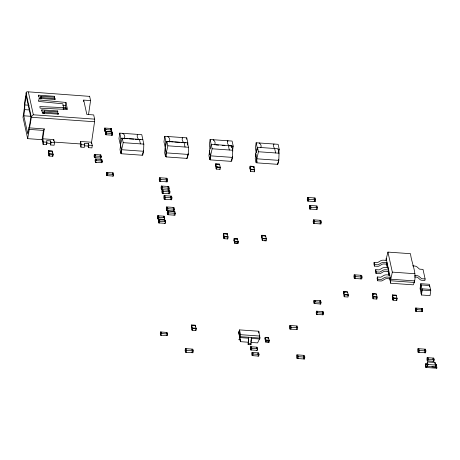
<?xml version="1.0" encoding="UTF-8"?>
<svg xmlns="http://www.w3.org/2000/svg" width="460" height="460" viewBox="0 0 460 460"><rect width="100%" height="100%" fill="white"/><g stroke="black" fill="none" stroke-linecap="round" stroke-linejoin="round"><path stroke-width="0.69" d="M119.784 133.118L120.899 138.218L120.089 143.773L118.973 138.673L119.784 133.118L141.766 134.671L143.825 144.112L143.589 151.271L142.203 155.221L121.595 153.767L121.607 149.713L120.497 144.612L122.245 138.195L142.847 139.65M166.25 156.923L166.261 152.869L165.146 147.769L166.894 141.352L187.502 142.807L188.473 147.269L188.243 154.428L186.852 158.378L166.25 156.923L165.491 156.555L164.657 152.731L165.284 148.407M210.519 159.896L210.53 155.848L209.421 150.748L211.169 144.325L231.771 145.78L232.748 150.242L232.513 157.4L231.127 161.351L210.519 159.896L210.036 157.665M256.818 162.857L256.829 158.803L255.72 153.703L257.468 147.286L278.07 148.741L279.047 153.203L278.812 160.362L277.426 164.312L256.818 162.857L256.927 161.305M24.696 109.629L24.8 104.949L26.151 95.691L30.814 117.047L29.469 126.304L28.669 127.799L27.767 133.969L23.799 115.799L24.696 109.629L29.676 109.98M389.649 278.398L390.707 283.233L413.27 284.832C418.215 275.017 411.476 263.672 410.515 253.69L387.947 252.091L385.923 260.032M231.662 147.735L231.771 145.78M88.51 114.689L90.568 100.585L89.648 96.376L27.278 91.758L26.41 92.017L24.455 103.356L24.351 108.037L23 117.294L27.663 138.65L42.09 139.667L43.136 144.451L46.569 144.693L46.931 142.226L46.581 140.633L50.703 140.921L51.054 142.514L50.692 144.986L54.125 145.228L54.487 142.761L53.791 139.57L42.797 138.793L43.499 141.985L43.136 144.451M27.663 138.65L31.412 117.053L32.24 115.621L33.344 114.799L94.616 119.134A1.949 0.287 -86 0 1 94.564 121.756L91.39 143.48M38.485 96.422L38.663 95.185L54.464 96.301L54.671 97.261L40.934 96.29L40.572 98.756M41.032 98.796L40.934 96.29M41.688 111.084L41.866 109.848L57.667 110.963L57.874 111.924L44.137 110.952L43.775 113.419M44.235 113.459L44.137 110.952M42.09 139.667L43.441 130.41L44.24 128.921L29.814 127.903M42.441 141.266L44.24 128.921M54.28 97.537L54.464 96.301M54.769 99.768L54.947 98.532L41.21 97.566M48.576 150.656L48.3 152.547L49.059 156.015L52.796 156.279L53.067 154.387L52.313 150.92L48.576 150.656L49.335 154.123L49.059 156.015M48.392 152.979L48.668 151.093L52.405 151.357L52.233 152.542M50.692 144.986L50.347 143.393L50.703 140.921M48.961 155.578L49.237 153.692L52.975 153.956L52.796 156.279M57.483 112.2L57.667 110.963M53.613 140.806L53.791 139.57M57.971 114.431L58.155 113.195L44.413 112.223M63.428 109.48L63.698 107.629L62.865 103.799L38.68 101.465L38.335 99.872L65.953 102.453L67.482 109.463L40.146 108.157L39.796 106.565L63.698 107.629M66.263 109.043L65.498 105.535L65.953 102.453M83.49 101.505L83.697 100.096L90.568 100.585M80.224 143.934L80.58 141.467L91.574 142.243L92.27 145.429L91.908 147.901L88.475 147.654L88.124 146.061L88.487 143.595L84.364 143.301L84.715 144.894L84.352 147.367L80.92 147.125L80.224 143.934L54.136 142.088M80.92 147.125L81.276 144.653L80.58 141.467M88.475 147.654L88.832 145.188L88.487 143.595M94.323 154.445L94.076 156.112L94.409 157.642L101.004 158.108L101.252 156.44L100.912 154.911L94.323 154.445L94.656 155.974L94.409 157.642M95.237 157.699L94.645 157.469L94.835 156.176C96.088 156.676 95.49 153.916 94.501 154.646L94.536 156.958M95.329 159.068L95.088 160.73L95.421 162.265L102.016 162.731L102.258 161.063L101.924 159.534L95.329 159.068L95.663 160.597L95.421 162.265M96.243 162.322L95.657 162.092L95.841 160.793C97.1 161.299 96.496 158.539 95.507 159.263M100.182 158.05L100.826 157.906L101.016 156.613C100.084 156.958 99.481 154.198 100.682 155.083M104.782 128.041L104.541 129.703L104.874 131.232L111.469 131.704L111.711 130.036L111.377 128.507L104.782 128.041L105.116 129.57L104.874 131.232M105.696 131.296L105.11 131.065L105.294 129.766L105.915 129.812L105.581 128.282M105.547 131.543L105.305 133.21L105.639 134.74L112.234 135.205L112.476 133.544L112.142 132.008L105.547 131.543L105.886 133.072L105.639 134.74M101.194 162.673L101.838 162.53L102.028 161.236C101.091 161.581 100.493 158.821 101.695 159.701M106.467 134.797L105.875 134.573L106.064 133.273C107.318 133.774 106.714 131.014 105.731 131.744M110.526 128.633L110.86 130.163L111.481 130.203L111.291 131.502L110.647 131.64M111.216 129.616L111.377 128.507M111.412 135.148L112.056 135.01L112.021 132.693M111.981 133.124L112.142 132.008M106.703 172.425L106.461 174.087L106.795 175.622L113.39 176.088L113.631 174.42L113.298 172.891L106.703 172.425L107.036 173.955L106.795 175.622M107.617 175.68L107.025 175.45L107.215 174.15C108.474 174.656 107.87 171.896 106.881 172.621L106.915 174.938M112.562 176.025L113.212 175.887L113.396 174.587C112.464 174.938 111.86 172.178 113.062 173.058M120.635 145.251L120.002 149.575L120.842 153.398L121.595 153.767M120.842 153.398L121.469 149.074M121.526 153.445L121.71 152.214M164.778 136.298L163.967 141.852L165.083 146.953L165.893 141.398L164.778 136.298L186.76 137.856L187.875 142.957L187.571 145.038M159.505 177.715L159.229 179.601L159.608 181.338L167.083 181.867L167.359 179.975L166.98 178.244L159.505 177.715L159.885 179.446L159.608 181.338M160.408 177.991L160.822 179.515L160.546 181.401M165.491 156.555L166.123 152.237M168.642 188.997L168.895 190.152L169.171 188.261L168.791 186.53L161.316 186.001L161.04 187.887L161.42 189.623L169.59 190.193L169.97 191.929L169.694 193.815L162.219 193.286L161.839 191.555L162.115 189.664L162.495 191.4L162.219 193.286M161.42 189.623L161.696 187.732L161.316 186.001M157.757 215.734L157.515 217.396L157.849 218.925L164.444 219.397L164.686 217.73L164.352 216.2L157.757 215.734L158.09 217.264L157.849 218.925M162.219 186.277L162.627 187.801L162.357 189.687M158.677 218.989L158.085 218.759L158.274 217.459C159.528 217.965 158.924 215.205 157.935 215.93L157.97 218.247M158.631 219.719L158.384 221.381L158.723 222.91L165.312 223.382L165.56 221.714L165.226 220.185L158.631 219.719L158.964 221.248L158.723 222.91M163.018 189.94L163.432 191.463L163.156 193.355M158.619 221.214L158.809 219.914C159.798 219.19 160.402 221.944 159.143 221.444L158.953 222.743L159.545 222.973M166.014 178.388L166.422 179.912L166.146 181.798M164.093 195.609L163.817 197.501L164.197 199.232L171.672 199.761L171.948 197.875L171.568 196.138L164.093 195.609L164.473 197.346L164.197 199.232M166.796 179.498L166.98 178.244M164.996 195.885L165.405 197.409L165.129 199.301M167.825 186.674L168.233 188.197L167.958 190.083M163.622 219.334L164.266 219.196L164.456 217.896C163.524 218.247 162.92 215.487 164.122 216.367M168.607 187.789L168.791 186.53M168.624 190.336L169.038 191.86L168.762 193.752M166.566 206.925L166.29 208.817L166.669 210.548L174.144 211.077L174.42 209.191L174.041 207.454L166.566 206.925L166.945 208.662L166.669 210.548M164.49 223.318L165.134 223.18L165.324 221.881C164.392 222.232 163.789 219.472 164.99 220.351M165.059 221.294L165.226 220.185M167.469 207.201L167.877 208.725L167.601 210.617M167.469 211.071L167.193 212.957L167.572 214.693L175.047 215.222L175.323 213.331L174.944 211.6L167.469 211.071L167.848 212.802L167.572 214.693M168.371 211.347L168.785 212.871L168.509 214.757M170.602 196.282L171.011 197.806L170.735 199.697M171.384 197.397L171.568 196.138M173.075 207.598L173.483 209.122L173.207 211.013M173.978 211.744L174.386 213.267L174.116 215.153M186.559 139.242L186.76 137.856M160.534 331.971L160.293 333.638L160.626 335.167L167.221 335.633L167.463 333.971L167.13 332.442L160.534 331.971L160.868 333.506L160.626 335.167M161.448 335.225L160.856 335.001L161.046 333.701C162.305 334.202 161.702 331.447 160.712 332.172L160.747 334.489M166.393 335.576L167.037 335.438L167.227 334.138C166.296 334.483 165.692 331.729 166.894 332.609M232.507 151.018L233.214 146.159L232.099 141.059L210.117 139.506L209.306 145.061L210.145 148.885M209.559 151.386L208.926 155.704L209.766 159.528L210.45 159.58M209.766 159.528L210.392 155.21M185.397 348.617L185.121 350.508L185.501 352.239L192.97 352.768L193.246 350.882L192.867 349.146L185.397 348.617L185.777 350.353L185.501 352.239M186.3 348.893L186.708 350.416L186.432 352.308M191.642 324.927L191.366 326.813L192.125 330.28L195.862 330.544L196.138 328.659L195.379 325.191L191.642 324.927L192.401 328.394L192.125 330.28M191.463 327.244L191.734 325.358L195.471 325.622L195.299 326.813M215.78 163.737L215.504 165.623L216.263 169.09L220.001 169.355L220.277 167.469L219.518 164.001L215.78 163.737L216.539 167.204L216.263 169.09M215.596 166.054L215.872 164.168L219.581 164.645M192.027 329.849L192.303 327.957L196.04 328.221L195.862 330.544M216.165 168.659L216.441 166.767L220.15 167.244M191.906 349.289L192.314 350.813L192.038 352.705M219.932 168.711L220.001 169.355M223.543 233.323L223.267 235.215L224.026 238.683L227.763 238.947L228.039 237.055L227.28 233.588L223.543 233.323L224.302 236.791L224.026 238.683M223.364 235.646L223.64 233.761L227.343 234.232M223.934 238.245L224.204 236.359L227.913 236.831M227.096 234.847L227.28 233.588M227.7 238.303L227.763 238.947M234.157 238.447L233.916 240.114L234.583 243.173L237.877 243.409L238.125 241.742L237.452 238.683L234.157 238.447L234.778 241.598L238.073 241.828L237.883 243.127L234.496 242.794M233.996 240.494L233.962 240.022M234.215 239.016L237.538 239.062L234.807 238.774M234.715 241.31L238.038 241.356L238.073 241.828M234.583 243.173L234.824 241.506L238.125 241.742M250.125 166.163L249.849 168.049L250.608 171.522L254.345 171.787L254.621 169.895L253.862 166.428L250.125 166.163L250.884 169.631L250.608 171.522M249.947 168.486L250.223 166.595L253.96 166.859L253.782 168.049M250.516 171.085L250.792 169.199L254.524 169.464L254.345 171.787M278.731 152.887L279.237 149.414L278.122 144.313L256.145 142.761L255.334 148.315L256.306 152.777M253.678 167.687L253.862 166.428M255.858 154.341L255.225 158.665L256.059 162.489L256.749 162.535M256.749 151.334L257.255 147.861L256.145 142.761M256.059 162.489L256.691 158.165M248.296 342.228L240.425 341.676L238.751 332.488L239.522 329.883L258.784 331.246L259.923 338.071L257.6 342.89L251.16 342.435M261.838 235.25L261.562 237.136L262.321 240.603L266.058 240.867L266.334 238.981L265.575 235.514L261.838 235.25L262.597 238.717L262.321 240.603M261.659 237.573L261.935 235.681L265.638 236.158M262.223 240.172L262.499 238.28L266.208 238.757M248.164 344.574L248.59 337.266L248.164 344.574L250.913 344.77L251.338 337.462M250.913 341.987L251.252 339.641M250.631 346.731L250.389 348.398L250.723 349.928L257.318 350.393L257.56 348.726L257.226 347.197L250.631 346.731L250.964 348.26L250.723 349.928M250.953 349.755L251.143 348.461C252.402 348.962 251.798 346.202 250.809 346.932L250.953 349.755L251.545 349.985M252.074 352.435L251.833 354.096L252.166 355.632L258.761 356.097L259.003 354.43L258.669 352.9L252.074 352.435L252.408 353.964L252.166 355.632M252.252 352.63L252.287 354.947M252.873 352.676L253.207 354.206L252.586 354.16L252.396 355.459L252.988 355.689M256.49 350.336L257.134 350.192L257.324 348.898C256.392 349.243 255.789 346.483 256.99 347.369M257.933 356.04L258.577 355.896L258.767 354.603C257.836 354.947 257.232 352.188 258.434 353.067M264.977 338.968L265.224 337.301L268.519 337.536L269.186 340.596L268.945 342.263L265.65 342.027L265.029 338.876L265.219 337.582L268.605 337.916L265.219 337.582M265.65 342.027L265.892 340.36L265.224 337.301M307.533 197.438L307.257 199.324L307.636 201.06L315.111 201.589L315.387 199.697L315.008 197.967L307.533 197.438L307.912 199.174L307.636 201.06M308.436 197.714L308.85 199.237L308.574 201.129M289.858 325.484L289.582 327.37L289.961 329.107L297.436 329.636L297.712 327.744L297.332 326.013L289.858 325.484L290.237 327.215L289.961 329.107M290.76 325.76L291.168 327.284L290.898 329.17M309.62 205.43L309.344 207.322L309.724 209.053L317.199 209.582L317.475 207.696L317.095 205.959L309.62 205.43L310 207.167L309.724 209.053M310.523 205.706L310.931 207.23L310.655 209.122M314.042 198.111L314.456 199.634L314.18 201.52M296.366 326.157L296.775 327.681L296.499 329.567M314.824 199.226L315.008 197.967M313.438 219.822L313.162 221.714L313.542 223.445L321.017 223.974L321.293 222.088L320.913 220.351L313.438 219.822L313.818 221.559L313.542 223.445M316.129 206.103L316.537 207.627L316.261 209.518M314.341 220.098L314.755 221.622L314.479 223.514M296.953 354.855L296.677 356.747L297.056 358.478L304.531 359.007L304.802 357.121L304.428 355.384L296.953 354.855L297.332 356.592L297.056 358.478M297.856 355.131L298.264 356.655L297.988 358.547M319.947 220.495L320.361 222.019L320.085 223.911M303.462 355.528L303.87 357.052L303.594 358.944M314.071 300.328L313.829 301.996L314.163 303.525L320.758 303.991L320.999 302.323L320.666 300.794L314.071 300.328L314.404 301.858L314.163 303.525M314.059 301.823L314.249 300.529C315.238 299.799 315.842 302.559 314.582 302.059L314.393 303.353L314.985 303.583M316.44 311.167L316.198 312.834L316.532 314.364L323.127 314.83L323.368 313.162L323.035 311.633L316.44 311.167L316.773 312.697L316.532 314.364M316.428 312.662L316.618 311.368C317.607 310.638 318.211 313.398 316.952 312.898L316.762 314.191L317.354 314.421M319.93 303.933L320.58 303.79L320.769 302.496C319.832 302.841 319.228 300.081 320.43 300.966L320.654 301.984M320.505 301.904L320.666 300.794M322.184 311.759L322.517 313.289L323.133 313.335L322.943 314.628L322.299 314.772M322.874 312.742L323.035 311.633M343.769 291.41L343.493 293.296L344.252 296.769L347.99 297.034L348.266 295.142L347.507 291.674L343.769 291.41L344.528 294.877L344.252 296.769M343.591 293.733L343.867 291.841L347.57 292.318M344.155 296.332L344.431 294.446L348.168 294.71L347.996 295.901M354.194 274.798L353.918 276.69L354.298 278.421L361.773 278.95L362.049 277.064L361.669 275.327L354.194 274.798L354.574 276.535L354.298 278.421M355.097 275.074L355.505 276.598L355.235 278.49M360.703 275.471L361.111 276.995L360.835 278.886M374.135 262.327L373.911 263.867L374.4 266.098L377.505 266.323A2.881 2.541 -12.3 0 0 379.391 265.868L381.691 264.488A3.352 2.961 -12.3 0 1 383.881 263.965L386.825 264.172L387.05 262.631L383.818 262.407A5.089 4.497 -12.3 0 0 381.029 263.074L378.419 264.632A1.138 1.006 -12.3 0 1 377.798 264.782L374.624 264.558L374.135 262.327L377.309 262.551A1.138 1.006 -12.3 0 0 377.93 262.401L380.541 260.843A5.089 4.497 -12.3 0 1 383.335 260.176L386.561 260.4M374.4 266.098L374.624 264.558M375.739 269.658L375.515 271.199L375.998 273.43L379.109 273.654A2.881 2.541 -12.3 0 0 380.989 273.2L383.295 271.82A3.352 2.961 -12.3 0 1 385.486 271.296L388.43 271.503L388.654 269.962L385.422 269.738A5.089 4.497 -12.3 0 0 382.634 270.405L380.023 271.964A1.138 1.006 -12.3 0 1 379.397 272.113L376.228 271.889L375.739 269.658L378.908 269.882A1.138 1.006 -12.3 0 0 379.534 269.733L382.145 268.174A5.089 4.497 -12.3 0 1 384.934 267.507L388.165 267.731L388.016 268.761M372.623 293.451L372.347 295.337L373.106 298.804L376.838 299.069L377.114 297.183L376.36 293.716L372.623 293.451L373.382 296.918L373.106 298.804M372.439 295.774L372.715 293.882L376.424 294.36M375.998 273.43L376.228 271.889M373.008 298.373L373.284 296.487L376.993 296.959M389.769 275.063L386.538 274.839A5.089 4.497 -12.3 0 0 383.743 275.505L381.139 277.064A1.138 1.006 -12.3 0 1 380.512 277.213L377.338 276.989L377.114 278.53L377.603 280.761L380.707 280.985A2.881 2.541 -12.3 0 0 382.593 280.531L384.899 279.151A3.352 2.961 -12.3 0 1 387.084 278.628L390.028 278.835L390.707 283.233M377.603 280.761L377.827 279.22L377.338 276.989M376.774 298.425L376.838 299.069M390.028 278.835L390.252 277.294L387.027 277.07A5.089 4.497 -12.3 0 0 384.232 277.736L381.622 279.295A1.138 1.006 -12.3 0 1 381.001 279.444L377.827 279.22M392.541 294.86L392.265 296.746L393.024 300.213L396.761 300.478L397.037 298.592L396.278 295.124L392.541 294.86L393.3 298.327L393.024 300.213M392.363 297.183L392.639 295.291L396.342 295.768M392.932 299.782L393.208 297.896L396.94 298.16L396.767 299.345M415.65 308.027L415.409 309.695L415.742 311.224L422.337 311.69L422.579 310.028L422.245 308.499L415.65 308.027L415.989 309.557L415.742 311.224M416.57 311.282L415.978 311.058L416.168 309.758C417.421 310.259 416.817 307.504 415.834 308.229M420.791 283.693L420.072 288.633L421.463 295.004L430.048 295.613L430.767 290.674L429.375 284.303L420.791 283.693L422.182 290.07L421.463 295.004M420.348 289.904L421.067 284.97L429.657 285.574L429.473 286.81M421.182 293.733L421.906 288.794L430.491 289.403L430.313 290.634M412.597 265.857L414.638 266.006A5.089 4.497 -12.3 0 1 417.18 267.053L419.284 268.939A1.138 1.006 -12.3 0 0 419.853 269.175L423.022 269.399L425.109 278.95L424.885 280.491L421.78 280.272A2.881 2.541 -12.3 0 1 420.066 279.565L418.209 277.892A3.352 2.961 -12.3 0 0 416.214 277.075L414.448 276.949M421.515 311.633L422.159 311.495L422.349 310.195C421.417 310.54 420.814 307.786 422.015 308.666L422.24 309.689M422.084 309.609L422.245 308.499M418.013 348.668L417.737 350.554L418.117 352.291L425.592 352.82L425.868 350.928L425.488 349.197L418.013 348.668L418.393 350.399L418.117 352.291M418.916 348.945L419.33 350.468L419.054 352.354M424.522 349.341L424.931 350.865L424.655 352.751M425.304 350.457L425.488 349.197M435.068 364.521L436.442 364.619L436.845 368.241L425.851 367.465L425.454 363.837L426.828 363.935L427.34 366.798L426.38 366.729L426.265 367.494M425.753 364.171L425.638 364.935L425.293 364.912M427.167 357.644L426.926 359.312L427.259 360.841L433.855 361.307L434.096 359.639L433.763 358.11L427.167 357.644L427.501 359.174L427.259 360.841M425.851 367.465L425.454 363.837M428.082 360.899L427.495 360.669L427.679 359.375C428.938 359.875 428.335 357.115 427.346 357.846M432.912 358.236L433.245 359.766L433.866 359.812L433.676 361.106L433.032 361.249M431.848 366.804L434.723 367.005M433.602 359.22L433.763 358.11M435.545 366.551L435.58 367.379L436.574 367.448L436.465 368.213M436.287 365.688L436.442 364.619M122.245 138.195L123.217 142.657L121.607 149.713L143.589 151.271L143.451 150.633L142.819 154.951L142.134 154.905L142.203 155.221M166.894 141.352L167.871 145.814L166.261 152.869L188.243 154.428L188.1 153.789L187.473 158.108L186.783 158.062L186.852 158.378M210.117 139.506L212.14 148.787L210.53 155.848L232.513 157.4L232.375 156.762L231.742 161.08L231.058 161.034M257.468 147.286L258.439 151.748L256.829 158.803L278.812 160.362L278.674 159.723L278.041 164.042L277.357 163.996L277.426 164.312M387.947 252.091L392.322 272.124L390.448 280.749L414.489 282.452L414.19 281.066M239.522 329.883L240.568 334.679L239.867 337.588L240.425 341.676M435.626 367.068L435.051 362.491L427.432 361.951L426.782 364.245L427.196 366.16M427.38 366.488L427.99 364.504L427.432 361.951M38.899 98.319L55.16 99.492L54.947 98.532M24.8 104.949L29.066 105.254M63.175 107.663L66.016 107.864M62.974 108.14L66.55 108.393M42.101 112.982L44.166 113.131M23.799 115.799L30.906 116.305M94.564 121.756L31.36 117.283L26.001 92.742M105.116 129.57L111.711 130.036M111.912 132.181C110.71 131.301 111.314 134.055 112.246 133.71M105.886 133.072L112.476 133.544M29.014 129.392L43.441 130.41M120.899 138.218L127.558 138.69M128.961 138.788L133.86 139.133M135.263 139.236L140.823 139.627M165.893 141.398L167.158 141.49M168.216 136.948A4.824 4.261 -12.3 0 0 167.934 136.522A13.139 5.842 8.3 0 1 169.05 141.623L173.253 141.921M174.65 142.019L179.555 142.364M180.958 142.468L185.817 142.807M215.786 144.929L218.592 145.124M222.094 145.371L224.894 145.573M233.214 146.159L229.097 145.872A16.514 7.343 8.3 0 1 227.982 140.771A4.542 4.013 -12.3 0 0 227.562 141.134M277.869 149.316L279.237 149.414M258.439 151.748L279.047 153.203M212.14 148.787L232.748 150.242M123.217 142.657L143.825 144.112M167.871 145.814L188.473 147.269M43.499 141.985L46.931 142.226M51.054 142.514L54.487 142.761M81.276 144.653L84.715 144.894M88.832 145.188L92.27 145.429M46.908 143.146L50.347 143.393M84.692 145.82L88.124 146.061M48.639 151.3L49.887 151.386M215.843 164.381L217.091 164.467M94.656 155.974L101.252 156.44M49.335 154.123L53.067 154.387M216.413 166.98L217.655 167.066M250.757 169.406L252.005 169.498M216.539 167.204L220.277 167.469M250.884 169.631L254.621 169.895M95.663 160.597L102.258 161.063M107.036 173.955L113.631 174.42M159.885 179.446L167.359 179.975M161.696 187.732L169.171 188.261M307.912 199.174L315.387 199.697M162.495 191.4L169.97 191.929M310 207.167L317.475 207.696M164.473 197.346L171.948 197.875M166.945 208.662L174.42 209.191M313.818 221.559L321.293 222.088M167.848 212.802L175.323 213.331M158.09 217.264L164.686 217.73M158.964 221.248L165.56 221.714M262.597 238.717L266.334 238.981M224.175 236.572L225.423 236.658M224.302 236.791L228.039 237.055M264.718 240.35L265.96 240.436L266.058 240.867M392.322 272.124L414.891 273.723M414.678 275.408L416.72 275.557A5.089 4.497 -12.3 0 1 419.267 276.598L421.371 278.49A1.138 1.006 -12.3 0 0 421.941 278.72L425.109 278.95M354.574 276.535L362.049 277.064M414.713 280.905L390.672 279.208L386.147 258.486M422.182 290.07L430.767 290.674M343.833 292.054L345.08 292.14M372.686 294.095L373.934 294.181M373.255 296.694L374.497 296.78M393.173 298.103L394.421 298.189M344.528 294.877L348.266 295.142M373.382 296.918L377.114 297.183M393.3 298.327L397.037 298.592M314.404 301.858L320.999 302.323M415.989 309.557L422.579 310.028M316.773 312.697L323.368 313.162M290.237 327.215L297.712 327.744M192.401 328.394L196.138 328.659M240.568 334.679L259.831 336.041M248.457 338.192L239.867 337.588L238.751 332.488M251.2 338.387L259.791 338.997L259.653 338.359M418.393 350.399L425.868 350.928M265.892 340.36L269.186 340.596M160.868 333.506L167.463 333.971M238.636 339.664L240.011 339.762M265.656 341.745L268.95 341.981L268.887 341.694L268.945 342.263M248.296 343.649L251.045 343.844M427.501 359.174L434.096 359.639M250.964 348.26L257.56 348.726M427.99 364.504L435.603 365.044M297.332 356.592L304.802 357.121M252.408 353.964L259.003 354.43M426.012 366.39L437 367.166M185.777 350.353L193.246 350.882M62.669 105.271L65.498 105.535M433.533 358.282L433.751 359.3M433.521 359.777L433.855 361.307M422.004 310.161L422.337 311.69M425.339 351.664L425.592 352.82M415.754 310.034L415.978 311.058M396.669 300.046L396.761 300.478M386.584 263.057L387.596 267.691M388.355 271.176L389.269 275.356M386.48 263.89L387.383 268.036M388.136 271.492L389.045 275.638M314.858 200.433L315.111 201.589M322.799 311.805L323.023 312.823M320.534 302.973L320.758 303.991M320.355 302.772L320.58 303.79M314.174 302.335L314.393 303.353M316.537 313.174L316.762 314.191M274.637 148.499L275.615 152.961M304.278 357.851L304.531 359.007M228.344 145.538L229.316 150M259.647 336.795L259.923 338.071L240.005 336.662L238.889 331.562M237.883 243.127L237.82 242.84L237.877 243.409M250.786 344.212L250.913 344.77M184.069 142.565L185.041 147.027M171.419 198.605L171.672 199.761M166.83 180.705L167.083 181.867M158.729 221.72L158.953 222.743M139.42 139.409L140.392 143.871M111.147 128.673L111.366 129.697M111.245 130.68L111.469 131.704M112.01 134.188L112.234 135.205M104.886 130.042L105.11 131.065M94.616 119.134L93.702 114.925L86.831 114.442L83.697 100.096M58.155 113.195L58.362 114.155L42.561 113.034L41.866 109.848M38.663 95.185L39.359 98.371M46.339 143.629L46.569 144.693M28.37 92.04L33.344 114.799M255.72 153.703L255.789 156.383M209.421 150.748L209.53 154.761M165.146 147.769L165.238 151.121M120.497 144.612L120.583 147.965M258.784 331.246L258.808 332.971M435.051 362.491L435.062 363.843M214.389 144.831A13.139 5.842 8.3 0 0 213.273 139.731A4.824 4.261 -12.3 0 1 213.555 140.156M259.578 143.411A4.824 4.261 -12.3 0 0 259.296 142.985A13.139 5.842 8.3 0 1 260.693 147.706M274.741 148.689A16.514 7.343 8.3 0 1 274.005 144.026A4.542 4.013 -12.3 0 0 273.585 144.388M124.303 138.874A5.221 4.611 -12.3 0 0 124.056 138.443A13.139 5.842 8.3 0 0 122.941 133.343A4.824 4.261 -12.3 0 1 123.222 133.768M138.765 139.483A16.514 7.343 8.3 0 1 137.649 134.383M169.05 141.623A5.221 4.611 -12.3 0 1 169.297 142.059M183.758 142.663A16.514 7.343 8.3 0 1 182.643 137.563A4.542 4.013 -12.3 0 0 182.223 137.931M89.395 96.341A1.949 0.287 -86 0 1 89.648 96.376M265.805 339.98L265.845 340.452L269.14 340.682L269.106 340.21L265.805 339.98"/></g></svg>
